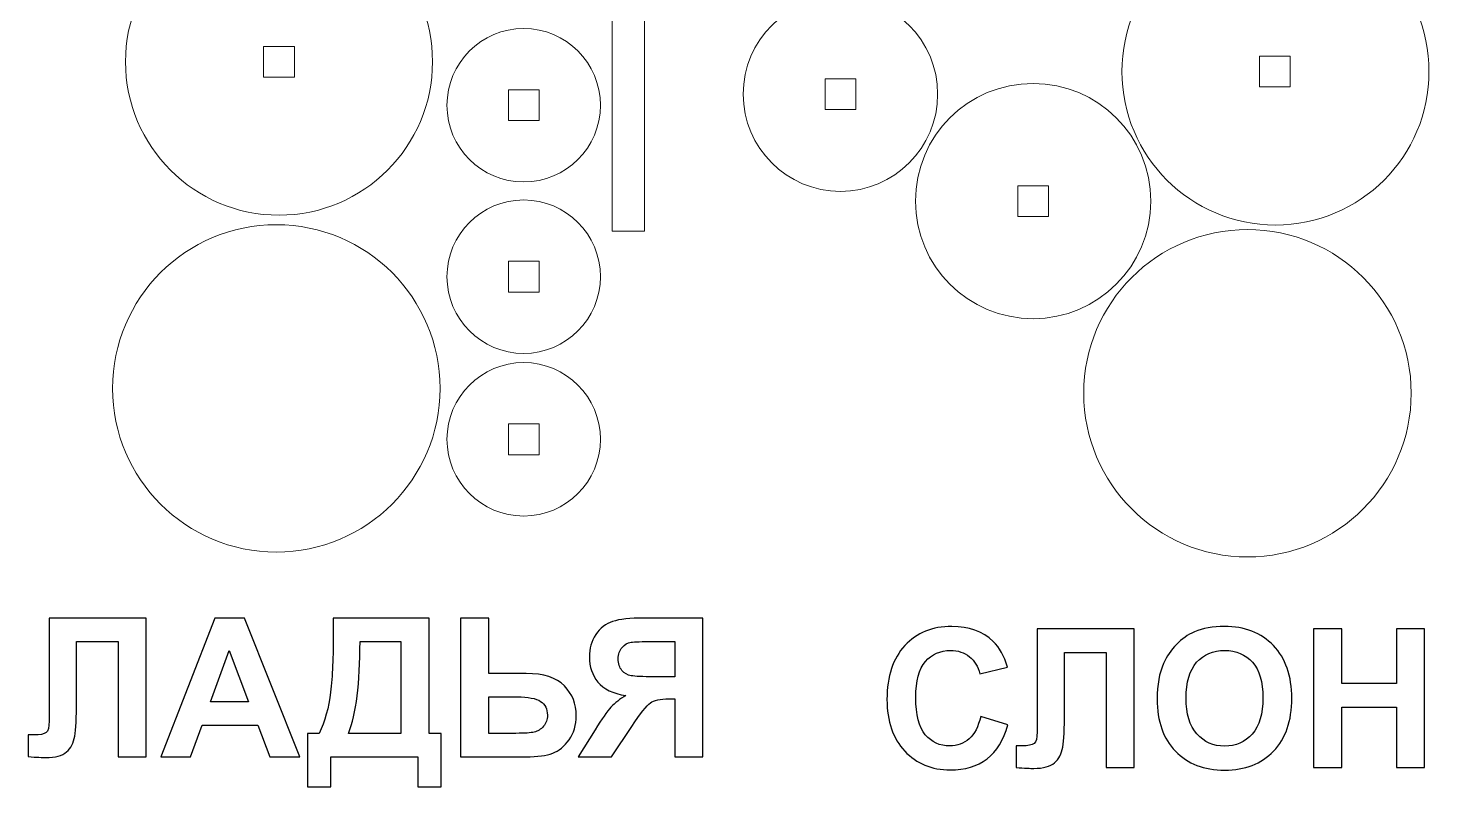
# Model space of a CAD drawing. Header units: centimetres. Extents: x -42.4 to 48.9, y -29.7 to 10.7.
# Drawn here: x -34.7 to -21, y -22.35 to -14.93 of the extents above; entities that cross this region are included whole.
import ezdxf

# ---------------------------------------------------------------- set-up
doc = ezdxf.new("R2010")
doc.units = ezdxf.units.CM
doc.header["$MEASUREMENT"] = 0
doc.layers.add('layer 1', color=7, linetype='Continuous')

msp = doc.modelspace()

# ---------------------------------------------------------------- linework, layer by layer
at = {"layer": 'layer 1', "color": 250, "lineweight": 20}
for points in [[(-28.98668, -12.90884), (-28.98668, -12.90884), (-28.67168, -12.90884), (-28.67168, -12.90884), (-28.67168, -12.90884), (-28.67168, -12.90884), (-28.67168, -16.91689), (-28.67168, -16.91689), (-28.67168, -16.91689), (-28.67168, -16.91689), (-28.98668, -16.91689), (-28.98668, -16.91689), (-28.98668, -16.91689), (-28.98668, -16.91689), (-28.98668, -12.90884), (-28.98668, -12.90884)], [(-32.2423, -13.76057), (-31.41388, -13.76057), (-30.7423, -14.43214), (-30.7423, -15.26057), (-30.7423, -15.26057), (-30.7423, -16.089), (-31.41388, -16.76057), (-32.2423, -16.76057), (-32.2423, -16.76057), (-33.07072, -16.76057), (-33.7423, -16.089), (-33.7423, -15.26057), (-33.7423, -15.26057), (-33.7423, -14.43214), (-33.07072, -13.76057), (-32.2423, -13.76057)], [(-22.50418, -13.85723), (-21.67576, -13.85723), (-21.00418, -14.5288), (-21.00418, -15.35723), (-21.00418, -15.35723), (-21.00418, -16.18566), (-21.67576, -16.85723), (-22.50418, -16.85723), (-22.50418, -16.85723), (-23.3326, -16.85723), (-24.00418, -16.18566), (-24.00418, -15.35723), (-24.00418, -15.35723), (-24.00418, -14.5288), (-23.3326, -13.85723), (-22.50418, -13.85723)], [(-26.75563, -14.62766), (-26.23095, -14.62766), (-25.80563, -15.05296), (-25.80563, -15.57765), (-25.80563, -15.57765), (-25.80563, -16.10233), (-26.23095, -16.52765), (-26.75563, -16.52765), (-26.75563, -16.52765), (-27.28032, -16.52765), (-27.70563, -16.10233), (-27.70563, -15.57765), (-27.70563, -15.57765), (-27.70563, -15.05296), (-27.28032, -14.62766), (-26.75563, -14.62766)], [(-29.85109, -14.93612), (-29.43686, -14.93612), (-29.10109, -15.27191), (-29.10109, -15.68613), (-29.10109, -15.68613), (-29.10109, -16.10035), (-29.43686, -16.43612), (-29.85109, -16.43612), (-29.85109, -16.43612), (-30.26531, -16.43612), (-30.60109, -16.10035), (-30.60109, -15.68613), (-30.60109, -15.68613), (-30.60109, -15.27191), (-30.26531, -14.93612), (-29.85109, -14.93612)], [(-32.3923, -15.11057), (-32.3923, -15.11057), (-32.0923, -15.11057), (-32.0923, -15.11057), (-32.0923, -15.11057), (-32.0923, -15.11057), (-32.0923, -15.41057), (-32.0923, -15.41057), (-32.0923, -15.41057), (-32.0923, -15.41057), (-32.3923, -15.41057), (-32.3923, -15.41057), (-32.3923, -15.41057), (-32.3923, -15.41057), (-32.3923, -15.11057), (-32.3923, -15.11057)], [(-22.65913, -15.20723), (-22.65913, -15.20723), (-22.35913, -15.20723), (-22.35913, -15.20723), (-22.35913, -15.20723), (-22.35913, -15.20723), (-22.35913, -15.50723), (-22.35913, -15.50723), (-22.35913, -15.50723), (-22.35913, -15.50723), (-22.65913, -15.50723), (-22.65913, -15.50723), (-22.65913, -15.50723), (-22.65913, -15.50723), (-22.65913, -15.20723), (-22.65913, -15.20723)], [(-26.90563, -15.42765), (-26.90563, -15.42765), (-26.60563, -15.42765), (-26.60563, -15.42765), (-26.60563, -15.42765), (-26.60563, -15.42765), (-26.60563, -15.72765), (-26.60563, -15.72765), (-26.60563, -15.72765), (-26.60563, -15.72765), (-26.90563, -15.72765), (-26.90563, -15.72765), (-26.90563, -15.72765), (-26.90563, -15.72765), (-26.90563, -15.42765), (-26.90563, -15.42765)], [(-30.00109, -15.53612), (-30.00109, -15.53612), (-29.70109, -15.53612), (-29.70109, -15.53612), (-29.70109, -15.53612), (-29.70109, -15.53612), (-29.70109, -15.83612), (-29.70109, -15.83612), (-29.70109, -15.83612), (-29.70109, -15.83612), (-30.00109, -15.83612), (-30.00109, -15.83612), (-30.00109, -15.83612), (-30.00109, -15.83612), (-30.00109, -15.53612), (-30.00109, -15.53612)], [(-24.87282, -15.47276), (-24.2377, -15.47276), (-23.72282, -15.98763), (-23.72282, -16.62276), (-23.72282, -16.62276), (-23.72282, -17.25789), (-24.2377, -17.77276), (-24.87282, -17.77276), (-24.87282, -17.77276), (-25.50795, -17.77276), (-26.02282, -17.25789), (-26.02282, -16.62276), (-26.02282, -16.62276), (-26.02282, -15.98763), (-25.50795, -15.47276), (-24.87282, -15.47276)], [(-25.02282, -16.47276), (-25.02282, -16.47276), (-24.72282, -16.47276), (-24.72282, -16.47276), (-24.72282, -16.47276), (-24.72282, -16.47276), (-24.72282, -16.77276), (-24.72282, -16.77276), (-24.72282, -16.77276), (-24.72282, -16.77276), (-25.02282, -16.77276), (-25.02282, -16.77276), (-25.02282, -16.77276), (-25.02282, -16.77276), (-25.02282, -16.47276), (-25.02282, -16.47276)], [(-29.85109, -16.61175), (-29.43686, -16.61175), (-29.10109, -16.94754), (-29.10109, -17.36176), (-29.10109, -17.36176), (-29.10109, -17.77598), (-29.43686, -18.11175), (-29.85109, -18.11175), (-29.85109, -18.11175), (-30.26531, -18.11175), (-30.60109, -17.77598), (-30.60109, -17.36176), (-30.60109, -17.36176), (-30.60109, -16.94754), (-30.26531, -16.61175), (-29.85109, -16.61175)], [(-32.26875, -16.85376), (-31.38511, -16.85376), (-30.66876, -17.5701), (-30.66876, -18.45376), (-30.66876, -18.45376), (-30.66876, -19.33742), (-31.38511, -20.05376), (-32.26875, -20.05376), (-32.26875, -20.05376), (-33.15241, -20.05376), (-33.86876, -19.33742), (-33.86876, -18.45376), (-33.86876, -18.45376), (-33.86876, -17.5701), (-33.15241, -16.85376), (-32.26875, -16.85376)], [(-22.77812, -16.9013), (-21.89448, -16.9013), (-21.17813, -17.61764), (-21.17813, -18.5013), (-21.17813, -18.5013), (-21.17813, -19.38496), (-21.89448, -20.1013), (-22.77812, -20.1013), (-22.77812, -20.1013), (-23.66178, -20.1013), (-24.37813, -19.38496), (-24.37813, -18.5013), (-24.37813, -18.5013), (-24.37813, -17.61764), (-23.66178, -16.9013), (-22.77812, -16.9013)], [(-30.00109, -17.21175), (-30.00109, -17.21175), (-29.70109, -17.21175), (-29.70109, -17.21175), (-29.70109, -17.21175), (-29.70109, -17.21175), (-29.70109, -17.51175), (-29.70109, -17.51175), (-29.70109, -17.51175), (-29.70109, -17.51175), (-30.00109, -17.51175), (-30.00109, -17.51175), (-30.00109, -17.51175), (-30.00109, -17.51175), (-30.00109, -17.21175), (-30.00109, -17.21175)], [(-29.85109, -18.20167), (-29.43686, -18.20167), (-29.10109, -18.53746), (-29.10109, -18.95168), (-29.10109, -18.95168), (-29.10109, -19.3659), (-29.43686, -19.70167), (-29.85109, -19.70167), (-29.85109, -19.70167), (-30.26531, -19.70167), (-30.60109, -19.3659), (-30.60109, -18.95168), (-30.60109, -18.95168), (-30.60109, -18.53746), (-30.26531, -18.20167), (-29.85109, -18.20167)], [(-30.00109, -18.80167), (-30.00109, -18.80167), (-29.70109, -18.80167), (-29.70109, -18.80167), (-29.70109, -18.80167), (-29.70109, -18.80167), (-29.70109, -19.10167), (-29.70109, -19.10167), (-29.70109, -19.10167), (-29.70109, -19.10167), (-30.00109, -19.10167), (-30.00109, -19.10167), (-30.00109, -19.10167), (-30.00109, -19.10167), (-30.00109, -18.80167), (-30.00109, -18.80167)]]:
    msp.add_open_spline(points, degree=3, knots=[0, 0, 0, 0, 0.2, 0.2, 0.2, 0.2, 0.4, 0.4, 0.4, 0.4, 0.6, 0.6, 0.6, 0.6, 1, 1, 1, 1], dxfattribs=at)
at = {"layer": 'layer 1', "color": 250}
for points, knots in [([(-34.48973, -20.69921), (-34.48973, -20.69921), (-33.54036, -20.69921), (-33.54036, -20.69921), (-33.54036, -20.69921), (-33.54036, -20.69921), (-33.54036, -22.05465), (-33.54036, -22.05465), (-33.54036, -22.05465), (-33.54036, -22.05465), (-33.81485, -22.05465), (-33.81485, -22.05465), (-33.81485, -22.05465), (-33.81485, -22.05465), (-33.81485, -20.92827), (-33.81485, -20.92827), (-33.81485, -20.92827), (-33.81485, -20.92827), (-34.22186, -20.92827), (-34.22186, -20.92827), (-34.22186, -20.92827), (-34.22186, -20.92827), (-34.22186, -21.50692), (-34.22186, -21.50692), (-34.22186, -21.50692), (-34.22186, -21.67257), (-34.22754, -21.78836), (-34.23859, -21.85367), (-34.23859, -21.85367), (-34.24963, -21.9193), (-34.27645, -21.97072), (-34.31936, -22.00732), (-34.31936, -22.00732), (-34.36227, -22.04392), (-34.42915, -22.06222), (-34.52034, -22.06222), (-34.52034, -22.06222), (-34.55252, -22.06222), (-34.61057, -22.05907), (-34.69513, -22.05307), (-34.69513, -22.05307), (-34.69513, -22.05307), (-34.69513, -21.84073), (-34.69513, -21.84073), (-34.69513, -21.84073), (-34.69513, -21.84073), (-34.63392, -21.84168), (-34.63392, -21.84168), (-34.63392, -21.84168), (-34.57681, -21.84168), (-34.53801, -21.83411), (-34.51844, -21.81865), (-34.51844, -21.81865), (-34.49857, -21.80319), (-34.48879, -21.76533), (-34.48879, -21.70506), (-34.48879, -21.70506), (-34.48879, -21.70506), (-34.48973, -21.47222), (-34.48973, -21.47222), (-34.48973, -21.47222), (-34.48973, -21.47222), (-34.48973, -20.69921), (-34.48973, -20.69921)], [0, 0, 0, 0, 0.05882353, 0.05882353, 0.05882353, 0.05882353, 0.11764706, 0.11764706, 0.11764706, 0.11764706, 0.17647059, 0.17647059, 0.17647059, 0.17647059, 0.23529412, 0.23529412, 0.23529412, 0.23529412, 0.29411765, 0.29411765, 0.29411765, 0.29411765, 0.35294118, 0.35294118, 0.35294118, 0.35294118, 0.41176471, 0.41176471, 0.41176471, 0.41176471, 0.47058824, 0.47058824, 0.47058824, 0.47058824, 0.52941176, 0.52941176, 0.52941176, 0.52941176, 0.58823529, 0.58823529, 0.58823529, 0.58823529, 0.64705882, 0.64705882, 0.64705882, 0.64705882, 0.70588235, 0.70588235, 0.70588235, 0.70588235, 0.76470588, 0.76470588, 0.76470588, 0.76470588, 0.82352941, 0.82352941, 0.82352941, 0.82352941, 0.88235294, 0.88235294, 0.88235294, 0.88235294, 1, 1, 1, 1]), ([(-32.0379, -22.05465), (-32.0379, -22.05465), (-32.33353, -22.05465), (-32.33353, -22.05465), (-32.33353, -22.05465), (-32.33353, -22.05465), (-32.45059, -21.74608), (-32.45059, -21.74608), (-32.45059, -21.74608), (-32.45059, -21.74608), (-32.99421, -21.74608), (-32.99421, -21.74608), (-32.99421, -21.74608), (-32.99421, -21.74608), (-33.10685, -22.05465), (-33.10685, -22.05465), (-33.10685, -22.05465), (-33.10685, -22.05465), (-33.39712, -22.05465), (-33.39712, -22.05465), (-33.39712, -22.05465), (-33.39712, -22.05465), (-32.87085, -20.69921), (-32.87085, -20.69921), (-32.87085, -20.69921), (-32.87085, -20.69921), (-32.58089, -20.69921), (-32.58089, -20.69921), (-32.58089, -20.69921), (-32.58089, -20.69921), (-32.0379, -22.05465), (-32.0379, -22.05465)], [0, 0, 0, 0, 0.11111111, 0.11111111, 0.11111111, 0.11111111, 0.22222222, 0.22222222, 0.22222222, 0.22222222, 0.33333333, 0.33333333, 0.33333333, 0.33333333, 0.44444444, 0.44444444, 0.44444444, 0.44444444, 0.55555556, 0.55555556, 0.55555556, 0.55555556, 0.66666667, 0.66666667, 0.66666667, 0.66666667, 0.77777778, 0.77777778, 0.77777778, 0.77777778, 1, 1, 1, 1]), ([(-31.71166, -20.69921), (-31.71166, -20.69921), (-30.77648, -20.69921), (-30.77648, -20.69921), (-30.77648, -20.69921), (-30.77648, -20.69921), (-30.77648, -21.82559), (-30.77648, -21.82559), (-30.77648, -21.82559), (-30.77648, -21.82559), (-30.65722, -21.82559), (-30.65722, -21.82559), (-30.65722, -21.82559), (-30.65722, -21.82559), (-30.65722, -22.34997), (-30.65722, -22.34997), (-30.65722, -22.34997), (-30.65722, -22.34997), (-30.88628, -22.34997), (-30.88628, -22.34997), (-30.88628, -22.34997), (-30.88628, -22.34997), (-30.88628, -22.05465), (-30.88628, -22.05465), (-30.88628, -22.05465), (-30.88628, -22.05465), (-31.73627, -22.05465), (-31.73627, -22.05465), (-31.73627, -22.05465), (-31.73627, -22.05465), (-31.73627, -22.34997), (-31.73627, -22.34997), (-31.73627, -22.34997), (-31.73627, -22.34997), (-31.96533, -22.34997), (-31.96533, -22.34997), (-31.96533, -22.34997), (-31.96533, -22.34997), (-31.96533, -21.82559), (-31.96533, -21.82559), (-31.96533, -21.82559), (-31.96533, -21.82559), (-31.84985, -21.82559), (-31.84985, -21.82559), (-31.84985, -21.82559), (-31.79369, -21.7098), (-31.75646, -21.57539), (-31.73848, -21.42268), (-31.73848, -21.42268), (-31.72049, -21.26966), (-31.71166, -21.07625), (-31.71166, -20.84245), (-31.71166, -20.84245), (-31.71166, -20.84245), (-31.71166, -20.69921), (-31.71166, -20.69921)], [0, 0, 0, 0, 0.06666667, 0.06666667, 0.06666667, 0.06666667, 0.13333333, 0.13333333, 0.13333333, 0.13333333, 0.2, 0.2, 0.2, 0.2, 0.26666667, 0.26666667, 0.26666667, 0.26666667, 0.33333333, 0.33333333, 0.33333333, 0.33333333, 0.4, 0.4, 0.4, 0.4, 0.46666667, 0.46666667, 0.46666667, 0.46666667, 0.53333333, 0.53333333, 0.53333333, 0.53333333, 0.6, 0.6, 0.6, 0.6, 0.66666667, 0.66666667, 0.66666667, 0.66666667, 0.73333333, 0.73333333, 0.73333333, 0.73333333, 0.8, 0.8, 0.8, 0.8, 0.86666667, 0.86666667, 0.86666667, 0.86666667, 1, 1, 1, 1]), ([(-30.46728, -20.69921), (-30.46728, -20.69921), (-30.19278, -20.69921), (-30.19278, -20.69921), (-30.19278, -20.69921), (-30.19278, -20.69921), (-30.19278, -21.24063), (-30.19278, -21.24063), (-30.19278, -21.24063), (-30.19278, -21.24063), (-29.8271, -21.24063), (-29.8271, -21.24063), (-29.8271, -21.24063), (-29.65483, -21.24063), (-29.53021, -21.28102), (-29.45291, -21.36179), (-29.45291, -21.36179), (-29.37561, -21.44256), (-29.33711, -21.53942), (-29.33711, -21.65237), (-29.33711, -21.65237), (-29.33711, -21.74482), (-29.36046, -21.82338), (-29.40747, -21.88806), (-29.40747, -21.88806), (-29.45417, -21.95306), (-29.50749, -21.99691), (-29.56775, -22.01994), (-29.56775, -22.01994), (-29.6277, -22.04298), (-29.71447, -22.05465), (-29.82773, -22.05465), (-29.82773, -22.05465), (-29.82773, -22.05465), (-30.46728, -22.05465), (-30.46728, -22.05465), (-30.46728, -22.05465), (-30.46728, -22.05465), (-30.46728, -20.69921), (-30.46728, -20.69921)], [0, 0, 0, 0, 0.09090909, 0.09090909, 0.09090909, 0.09090909, 0.18181818, 0.18181818, 0.18181818, 0.18181818, 0.27272727, 0.27272727, 0.27272727, 0.27272727, 0.36363636, 0.36363636, 0.36363636, 0.36363636, 0.45454545, 0.45454545, 0.45454545, 0.45454545, 0.54545455, 0.54545455, 0.54545455, 0.54545455, 0.63636364, 0.63636364, 0.63636364, 0.63636364, 0.72727273, 0.72727273, 0.72727273, 0.72727273, 0.81818182, 0.81818182, 0.81818182, 0.81818182, 1, 1, 1, 1]), ([(-28.37417, -22.05465), (-28.37417, -22.05465), (-28.37417, -21.48862), (-28.37417, -21.48862), (-28.37417, -21.48862), (-28.37417, -21.48862), (-28.4297, -21.48862), (-28.4297, -21.48862), (-28.4297, -21.48862), (-28.51647, -21.48862), (-28.57736, -21.50156), (-28.61301, -21.52743), (-28.61301, -21.52743), (-28.64867, -21.55299), (-28.70925, -21.63029), (-28.79538, -21.7587), (-28.79538, -21.7587), (-28.79538, -21.7587), (-28.99163, -22.05465), (-28.99163, -22.05465), (-28.99163, -22.05465), (-28.99163, -22.05465), (-29.31881, -22.05465), (-29.31881, -22.05465), (-29.31881, -22.05465), (-29.31881, -22.05465), (-29.15349, -21.79025), (-29.15349, -21.79025), (-29.15349, -21.79025), (-29.08849, -21.68519), (-29.03643, -21.61167), (-28.99794, -21.56971), (-28.99794, -21.56971), (-28.95913, -21.52743), (-28.91054, -21.48957), (-28.85249, -21.45644), (-28.85249, -21.45644), (-28.97838, -21.43656), (-29.06924, -21.39271), (-29.12509, -21.32456), (-29.12509, -21.32456), (-29.18094, -21.25641), (-29.20902, -21.175), (-29.20902, -21.08003), (-29.20902, -21.08003), (-29.20902, -20.99737), (-29.18819, -20.92417), (-29.14654, -20.86044), (-29.14654, -20.86044), (-29.1049, -20.79671), (-29.05, -20.7538), (-28.98185, -20.73203), (-28.98185, -20.73203), (-28.9137, -20.71025), (-28.81179, -20.69921), (-28.67612, -20.69921), (-28.67612, -20.69921), (-28.67612, -20.69921), (-28.09968, -20.69921), (-28.09968, -20.69921), (-28.09968, -20.69921), (-28.09968, -20.69921), (-28.09968, -22.05465), (-28.09968, -22.05465), (-28.09968, -22.05465), (-28.09968, -22.05465), (-28.37417, -22.05465), (-28.37417, -22.05465)], [0, 0, 0, 0, 0.05555556, 0.05555556, 0.05555556, 0.05555556, 0.11111111, 0.11111111, 0.11111111, 0.11111111, 0.16666667, 0.16666667, 0.16666667, 0.16666667, 0.22222222, 0.22222222, 0.22222222, 0.22222222, 0.27777778, 0.27777778, 0.27777778, 0.27777778, 0.33333333, 0.33333333, 0.33333333, 0.33333333, 0.38888889, 0.38888889, 0.38888889, 0.38888889, 0.44444444, 0.44444444, 0.44444444, 0.44444444, 0.5, 0.5, 0.5, 0.5, 0.55555556, 0.55555556, 0.55555556, 0.55555556, 0.61111111, 0.61111111, 0.61111111, 0.61111111, 0.66666667, 0.66666667, 0.66666667, 0.66666667, 0.72222222, 0.72222222, 0.72222222, 0.72222222, 0.77777778, 0.77777778, 0.77777778, 0.77777778, 0.83333333, 0.83333333, 0.83333333, 0.83333333, 0.88888889, 0.88888889, 0.88888889, 0.88888889, 1, 1, 1, 1]), ([(-25.38506, -21.66092), (-25.38506, -21.66092), (-25.12003, -21.74232), (-25.12003, -21.74232), (-25.12003, -21.74232), (-25.16073, -21.89156), (-25.22857, -22.0023), (-25.32322, -22.07487), (-25.32322, -22.07487), (-25.41787, -22.14712), (-25.53777, -22.18341), (-25.68322, -22.18341), (-25.68322, -22.18341), (-25.86338, -22.18341), (-26.01135, -22.12188), (-26.12746, -21.99883), (-26.12746, -21.99883), (-26.24325, -21.87578), (-26.30131, -21.70762), (-26.30131, -21.49401), (-26.30131, -21.49401), (-26.30131, -21.26842), (-26.24294, -21.093), (-26.12651, -20.96806), (-26.12651, -20.96806), (-26.01009, -20.84311), (-25.85675, -20.78064), (-25.66681, -20.78064), (-25.66681, -20.78064), (-25.50085, -20.78064), (-25.36613, -20.82986), (-25.26264, -20.92799), (-25.26264, -20.92799), (-25.2008, -20.98604), (-25.15474, -21.06934), (-25.12382, -21.17819), (-25.12382, -21.17819), (-25.12382, -21.17819), (-25.39453, -21.24255), (-25.39453, -21.24255), (-25.39453, -21.24255), (-25.41062, -21.17251), (-25.44406, -21.11698), (-25.49486, -21.07628), (-25.49486, -21.07628), (-25.54597, -21.03558), (-25.60781, -21.01538), (-25.68038, -21.01538), (-25.68038, -21.01538), (-25.78103, -21.01538), (-25.86274, -21.05135), (-25.92522, -21.1236), (-25.92522, -21.1236), (-25.988, -21.19554), (-26.01924, -21.31228), (-26.01924, -21.47382), (-26.01924, -21.47382), (-26.01924, -21.64483), (-25.98832, -21.76693), (-25.92679, -21.8395), (-25.92679, -21.8395), (-25.86495, -21.91238), (-25.78481, -21.94867), (-25.68606, -21.94867), (-25.68606, -21.94867), (-25.61317, -21.94867), (-25.55039, -21.92563), (-25.49801, -21.87925), (-25.49801, -21.87925), (-25.44564, -21.83287), (-25.40778, -21.76031), (-25.38506, -21.66092)], [0, 0, 0, 0, 0.05263158, 0.05263158, 0.05263158, 0.05263158, 0.10526316, 0.10526316, 0.10526316, 0.10526316, 0.15789474, 0.15789474, 0.15789474, 0.15789474, 0.21052632, 0.21052632, 0.21052632, 0.21052632, 0.26315789, 0.26315789, 0.26315789, 0.26315789, 0.31578947, 0.31578947, 0.31578947, 0.31578947, 0.36842105, 0.36842105, 0.36842105, 0.36842105, 0.42105263, 0.42105263, 0.42105263, 0.42105263, 0.47368421, 0.47368421, 0.47368421, 0.47368421, 0.52631579, 0.52631579, 0.52631579, 0.52631579, 0.57894737, 0.57894737, 0.57894737, 0.57894737, 0.63157895, 0.63157895, 0.63157895, 0.63157895, 0.68421053, 0.68421053, 0.68421053, 0.68421053, 0.73684211, 0.73684211, 0.73684211, 0.73684211, 0.78947368, 0.78947368, 0.78947368, 0.78947368, 0.84210526, 0.84210526, 0.84210526, 0.84210526, 0.89473684, 0.89473684, 0.89473684, 0.89473684, 1, 1, 1, 1]), ([(-24.83449, -20.80525), (-24.83449, -20.80525), (-23.88512, -20.80525), (-23.88512, -20.80525), (-23.88512, -20.80525), (-23.88512, -20.80525), (-23.88512, -22.16069), (-23.88512, -22.16069), (-23.88512, -22.16069), (-23.88512, -22.16069), (-24.15961, -22.16069), (-24.15961, -22.16069), (-24.15961, -22.16069), (-24.15961, -22.16069), (-24.15961, -21.03431), (-24.15961, -21.03431), (-24.15961, -21.03431), (-24.15961, -21.03431), (-24.56662, -21.03431), (-24.56662, -21.03431), (-24.56662, -21.03431), (-24.56662, -21.03431), (-24.56662, -21.61296), (-24.56662, -21.61296), (-24.56662, -21.61296), (-24.56662, -21.77861), (-24.5723, -21.8944), (-24.58335, -21.95971), (-24.58335, -21.95971), (-24.59439, -22.02534), (-24.62121, -22.07676), (-24.66412, -22.11336), (-24.66412, -22.11336), (-24.70703, -22.14996), (-24.77391, -22.16826), (-24.8651, -22.16826), (-24.8651, -22.16826), (-24.89728, -22.16826), (-24.95533, -22.16511), (-25.03989, -22.15911), (-25.03989, -22.15911), (-25.03989, -22.15911), (-25.03989, -21.94677), (-25.03989, -21.94677), (-25.03989, -21.94677), (-25.03989, -21.94677), (-24.97868, -21.94772), (-24.97868, -21.94772), (-24.97868, -21.94772), (-24.92157, -21.94772), (-24.88277, -21.94015), (-24.8632, -21.92469), (-24.8632, -21.92469), (-24.84333, -21.90923), (-24.83355, -21.87137), (-24.83355, -21.8111), (-24.83355, -21.8111), (-24.83355, -21.8111), (-24.83449, -21.57826), (-24.83449, -21.57826), (-24.83449, -21.57826), (-24.83449, -21.57826), (-24.83449, -20.80525), (-24.83449, -20.80525)], [0, 0, 0, 0, 0.05882353, 0.05882353, 0.05882353, 0.05882353, 0.11764706, 0.11764706, 0.11764706, 0.11764706, 0.17647059, 0.17647059, 0.17647059, 0.17647059, 0.23529412, 0.23529412, 0.23529412, 0.23529412, 0.29411765, 0.29411765, 0.29411765, 0.29411765, 0.35294118, 0.35294118, 0.35294118, 0.35294118, 0.41176471, 0.41176471, 0.41176471, 0.41176471, 0.47058824, 0.47058824, 0.47058824, 0.47058824, 0.52941176, 0.52941176, 0.52941176, 0.52941176, 0.58823529, 0.58823529, 0.58823529, 0.58823529, 0.64705882, 0.64705882, 0.64705882, 0.64705882, 0.70588235, 0.70588235, 0.70588235, 0.70588235, 0.76470588, 0.76470588, 0.76470588, 0.76470588, 0.82352941, 0.82352941, 0.82352941, 0.82352941, 0.88235294, 0.88235294, 0.88235294, 0.88235294, 1, 1, 1, 1]), ([(-23.66048, -21.49117), (-23.66048, -21.35298), (-23.63965, -21.23687), (-23.59832, -21.14285), (-23.59832, -21.14285), (-23.56772, -21.07375), (-23.52544, -21.0116), (-23.47212, -20.9567), (-23.47212, -20.9567), (-23.4188, -20.9018), (-23.36043, -20.8611), (-23.29701, -20.83428), (-23.29701, -20.83428), (-23.21245, -20.79863), (-23.11496, -20.78064), (-23.00453, -20.78064), (-23.00453, -20.78064), (-22.80449, -20.78064), (-22.64485, -20.8428), (-22.52464, -20.96679), (-22.52464, -20.96679), (-22.40474, -21.09111), (-22.34479, -21.26369), (-22.34479, -21.48486), (-22.34479, -21.48486), (-22.34479, -21.70414), (-22.40443, -21.87578), (-22.52337, -21.99946), (-22.52337, -21.99946), (-22.64232, -22.12346), (-22.80166, -22.1853), (-23.00074, -22.1853), (-23.00074, -22.1853), (-23.20236, -22.1853), (-23.36295, -22.12378), (-23.4819, -22.00041), (-23.4819, -22.00041), (-23.60085, -21.87736), (-23.66048, -21.70762), (-23.66048, -21.49117)], [0, 0, 0, 0, 0.09090909, 0.09090909, 0.09090909, 0.09090909, 0.18181818, 0.18181818, 0.18181818, 0.18181818, 0.27272727, 0.27272727, 0.27272727, 0.27272727, 0.36363636, 0.36363636, 0.36363636, 0.36363636, 0.45454545, 0.45454545, 0.45454545, 0.45454545, 0.54545455, 0.54545455, 0.54545455, 0.54545455, 0.63636364, 0.63636364, 0.63636364, 0.63636364, 0.72727273, 0.72727273, 0.72727273, 0.72727273, 0.81818182, 0.81818182, 0.81818182, 0.81818182, 1, 1, 1, 1]), ([(-22.1312, -22.16069), (-22.1312, -22.16069), (-22.1312, -20.80525), (-22.1312, -20.80525), (-22.1312, -20.80525), (-22.1312, -20.80525), (-21.8567, -20.80525), (-21.8567, -20.80525), (-21.8567, -20.80525), (-21.8567, -20.80525), (-21.8567, -21.3391), (-21.8567, -21.3391), (-21.8567, -21.3391), (-21.8567, -21.3391), (-21.32286, -21.3391), (-21.32286, -21.3391), (-21.32286, -21.3391), (-21.32286, -21.3391), (-21.32286, -20.80525), (-21.32286, -20.80525), (-21.32286, -20.80525), (-21.32286, -20.80525), (-21.04836, -20.80525), (-21.04836, -20.80525), (-21.04836, -20.80525), (-21.04836, -20.80525), (-21.04836, -22.16069), (-21.04836, -22.16069), (-21.04836, -22.16069), (-21.04836, -22.16069), (-21.32286, -22.16069), (-21.32286, -22.16069), (-21.32286, -22.16069), (-21.32286, -22.16069), (-21.32286, -21.56816), (-21.32286, -21.56816), (-21.32286, -21.56816), (-21.32286, -21.56816), (-21.8567, -21.56816), (-21.8567, -21.56816), (-21.8567, -21.56816), (-21.8567, -21.56816), (-21.8567, -22.16069), (-21.8567, -22.16069), (-21.8567, -22.16069), (-21.8567, -22.16069), (-22.1312, -22.16069), (-22.1312, -22.16069)], [0, 0, 0, 0, 0.07692308, 0.07692308, 0.07692308, 0.07692308, 0.15384615, 0.15384615, 0.15384615, 0.15384615, 0.23076923, 0.23076923, 0.23076923, 0.23076923, 0.30769231, 0.30769231, 0.30769231, 0.30769231, 0.38461538, 0.38461538, 0.38461538, 0.38461538, 0.46153846, 0.46153846, 0.46153846, 0.46153846, 0.53846154, 0.53846154, 0.53846154, 0.53846154, 0.61538462, 0.61538462, 0.61538462, 0.61538462, 0.69230769, 0.69230769, 0.69230769, 0.69230769, 0.76923077, 0.76923077, 0.76923077, 0.76923077, 0.84615385, 0.84615385, 0.84615385, 0.84615385, 1, 1, 1, 1]), ([(-31.45041, -20.92827), (-31.45041, -21.33844), (-31.48828, -21.63754), (-31.564, -21.82559), (-31.564, -21.82559), (-31.564, -21.82559), (-31.05098, -21.82559), (-31.05098, -21.82559), (-31.05098, -21.82559), (-31.05098, -21.82559), (-31.05098, -20.92827), (-31.05098, -20.92827), (-31.05098, -20.92827), (-31.05098, -20.92827), (-31.45041, -20.92827), (-31.45041, -20.92827)], [0, 0, 0, 0, 0.2, 0.2, 0.2, 0.2, 0.4, 0.4, 0.4, 0.4, 0.6, 0.6, 0.6, 0.6, 1, 1, 1, 1]), ([(-28.37417, -20.92827), (-28.37417, -20.92827), (-28.58777, -20.92827), (-28.58777, -20.92827), (-28.58777, -20.92827), (-28.69631, -20.92827), (-28.76761, -20.9308), (-28.80169, -20.93553), (-28.80169, -20.93553), (-28.83577, -20.94058), (-28.86542, -20.9573), (-28.89003, -20.9857), (-28.89003, -20.9857), (-28.91464, -21.01409), (-28.92695, -21.05101), (-28.92695, -21.09676), (-28.92695, -21.09676), (-28.92695, -21.1444), (-28.91496, -21.18226), (-28.8913, -21.21034), (-28.8913, -21.21034), (-28.86763, -21.23842), (-28.83734, -21.25577), (-28.80074, -21.26272), (-28.80074, -21.26272), (-28.76414, -21.26934), (-28.68937, -21.27281), (-28.57673, -21.27281), (-28.57673, -21.27281), (-28.57673, -21.27281), (-28.37417, -21.27281), (-28.37417, -21.27281), (-28.37417, -21.27281), (-28.37417, -21.27281), (-28.37417, -20.92827), (-28.37417, -20.92827)], [0, 0, 0, 0, 0.1, 0.1, 0.1, 0.1, 0.2, 0.2, 0.2, 0.2, 0.3, 0.3, 0.3, 0.3, 0.4, 0.4, 0.4, 0.4, 0.5, 0.5, 0.5, 0.5, 0.6, 0.6, 0.6, 0.6, 0.7, 0.7, 0.7, 0.7, 0.8, 0.8, 0.8, 0.8, 1, 1, 1, 1]), ([(-32.53956, -21.51702), (-32.53956, -21.51702), (-32.72792, -21.01535), (-32.72792, -21.01535), (-32.72792, -21.01535), (-32.72792, -21.01535), (-32.91092, -21.51702), (-32.91092, -21.51702), (-32.91092, -21.51702), (-32.91092, -21.51702), (-32.53956, -21.51702), (-32.53956, -21.51702)], [0, 0, 0, 0, 0.25, 0.25, 0.25, 0.25, 0.5, 0.5, 0.5, 0.5, 1, 1, 1, 1]), ([(-23.37841, -21.48202), (-23.37841, -21.63568), (-23.34276, -21.7521), (-23.27177, -21.83161), (-23.27177, -21.83161), (-23.20078, -21.9108), (-23.11054, -21.95056), (-23.00137, -21.95056), (-23.00137, -21.95056), (-22.89189, -21.95056), (-22.80229, -21.91112), (-22.73193, -21.83256), (-22.73193, -21.83256), (-22.66188, -21.75368), (-22.62686, -21.63568), (-22.62686, -21.47824), (-22.62686, -21.47824), (-22.62686, -21.32269), (-22.66094, -21.20658), (-22.7294, -21.13023), (-22.7294, -21.13023), (-22.79755, -21.05356), (-22.88811, -21.01538), (-23.00137, -21.01538), (-23.00137, -21.01538), (-23.11433, -21.01538), (-23.20551, -21.05419), (-23.27461, -21.13149), (-23.27461, -21.13149), (-23.3437, -21.20911), (-23.37841, -21.32585), (-23.37841, -21.48202)], [0, 0, 0, 0, 0.11111111, 0.11111111, 0.11111111, 0.11111111, 0.22222222, 0.22222222, 0.22222222, 0.22222222, 0.33333333, 0.33333333, 0.33333333, 0.33333333, 0.44444444, 0.44444444, 0.44444444, 0.44444444, 0.55555556, 0.55555556, 0.55555556, 0.55555556, 0.66666667, 0.66666667, 0.66666667, 0.66666667, 0.77777778, 0.77777778, 0.77777778, 0.77777778, 1, 1, 1, 1]), ([(-30.19278, -21.82559), (-30.19278, -21.82559), (-29.92681, -21.82559), (-29.92681, -21.82559), (-29.92681, -21.82559), (-29.84067, -21.82559), (-29.78072, -21.82149), (-29.74759, -21.81328), (-29.74759, -21.81328), (-29.71447, -21.80508), (-29.68449, -21.78615), (-29.6583, -21.75681), (-29.6583, -21.75681), (-29.63212, -21.72746), (-29.61918, -21.6915), (-29.61918, -21.64859), (-29.61918, -21.64859), (-29.61918, -21.58675), (-29.64158, -21.54163), (-29.68607, -21.51292), (-29.68607, -21.51292), (-29.73087, -21.4842), (-29.80691, -21.46969), (-29.91482, -21.46969), (-29.91482, -21.46969), (-29.91482, -21.46969), (-30.19278, -21.46969), (-30.19278, -21.46969), (-30.19278, -21.46969), (-30.19278, -21.46969), (-30.19278, -21.82559), (-30.19278, -21.82559)], [0, 0, 0, 0, 0.11111111, 0.11111111, 0.11111111, 0.11111111, 0.22222222, 0.22222222, 0.22222222, 0.22222222, 0.33333333, 0.33333333, 0.33333333, 0.33333333, 0.44444444, 0.44444444, 0.44444444, 0.44444444, 0.55555556, 0.55555556, 0.55555556, 0.55555556, 0.66666667, 0.66666667, 0.66666667, 0.66666667, 0.77777778, 0.77777778, 0.77777778, 0.77777778, 1, 1, 1, 1])]:
    msp.add_open_spline(points, degree=3, knots=knots, dxfattribs=at)

doc.saveas('drawing.dxf')
